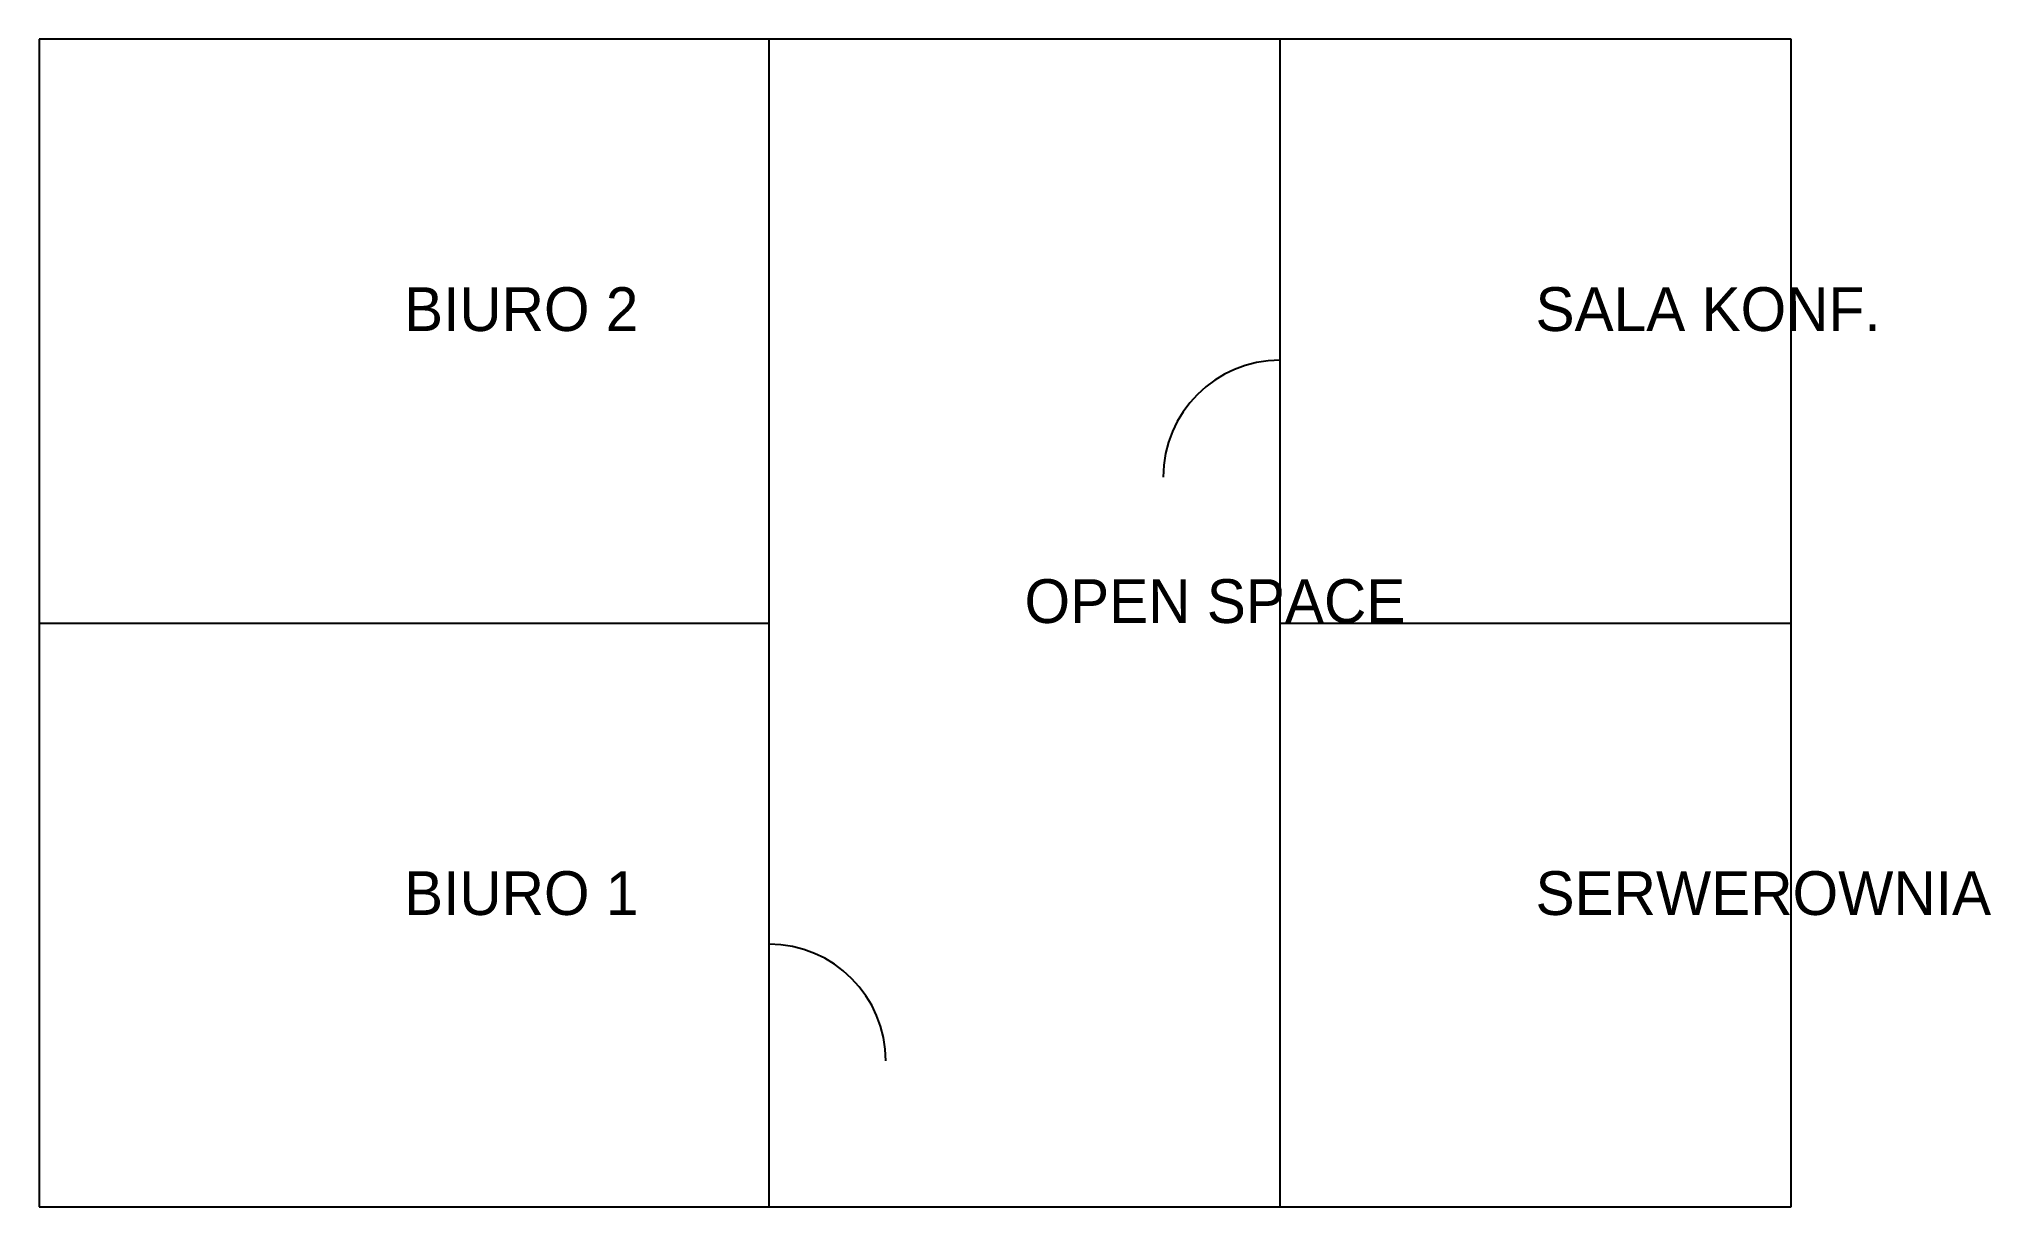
# Model space of a CAD drawing. Header units: millimetres. Extents: x 0 to 13369, y 0 to 8000.
import ezdxf

# ---------------------------------------------------------------- set-up
doc = ezdxf.new("R2010")
doc.units = ezdxf.units.MM
for name, color, linetype in [('DOORS', 3, 'Continuous'), ('TEXT', 2, 'Continuous'), ('WALLS', 7, 'Continuous')]:
    doc.layers.add(name, color=color, linetype=linetype)

msp = doc.modelspace()

# ---------------------------------------------------------------- linework, layer by layer
at = {"layer": 'DOORS'}
for centre, start, end in [((8500, 5000), 90, 180), ((5000, 1000), 0, 90)]:
    msp.add_arc(centre, 800, start, end, dxfattribs=at)
at = {"layer": 'WALLS'}
for p, q in [((12000, 8000), (0, 8000)), ((0, 8000), (0, 0)), ((5000, 0), (5000, 8000)), ((8500, 0), (8500, 8000)), ((12000, 0), (12000, 8000)), ((0, 4000), (5000, 4000)), ((8500, 4000), (12000, 4000)), ((0, 0), (12000, 0))]:
    msp.add_line(p, q, dxfattribs=at)

# ---------------------------------------------------------------- texts
at = {"layer": 'TEXT'}
for s, p in [('BIURO 2', (2500, 6000)), ('SALA KONF.', (10250, 6000)), ('OPEN SPACE', (6750, 4000)), ('BIURO 1', (2500, 2000)), ('SERWEROWNIA', (10250, 2000))]:
    msp.add_text(s, height=300, dxfattribs=at).set_placement(p)

doc.saveas('drawing.dxf')
